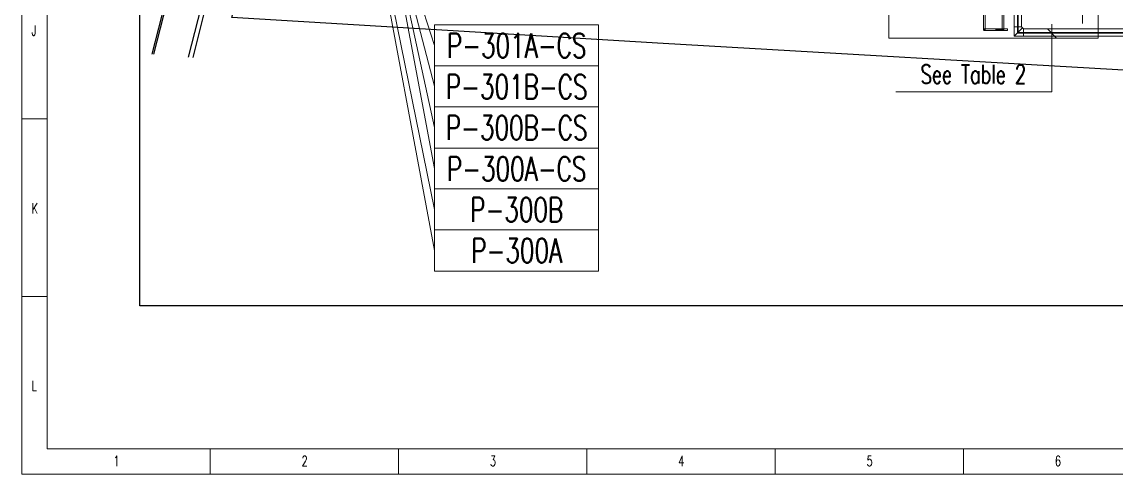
# Model space of a CAD drawing. Header units: inches. Extents: x -1128 to 651, y 96 to 845.
# Drawn here: x -1127.9 to -1022.3, y 636.4 to 680.1 of the extents above; entities that cross this region are included whole.
import ezdxf
from ezdxf.enums import TextEntityAlignment as Align

# ---------------------------------------------------------------- set-up
doc = ezdxf.new("R2010")
doc.units = ezdxf.units.IN
doc.header["$MEASUREMENT"] = 0
for name, color, linetype in [('Background Stuff', 253, 'Continuous'), ('Cable Trench', 2, 'Continuous'), ('EQUIPMENT LAYOUT-EMBED 1_DWG$0$DwgTemplate', 7, 'Continuous'), ('Layer 1', 7, 'Continuous')]:
    doc.layers.add(name, color=color, linetype=linetype)
doc.layers.add('Cables', color=7, linetype='Continuous', lineweight=0)
doc.layers.add('Layout', color=6, linetype='Continuous', lineweight=18)
doc.styles.add('HZTXT', font='txt_qlt.shx', dxfattribs={"width": 0.7, "bigfont": 'hztxt.shx'})
doc.styles.add('TEG BORDER', font='txt_qlt.shx', dxfattribs={"width": 0.7, "bigfont": 'hztxt.shx'})

# ---------------------------------------------------------------- blocks, each defined once
blk = doc.blocks.new('A$C55974CAD')
at = {"layer": 'EQUIPMENT LAYOUT-EMBED 1_DWG$0$DwgTemplate', "color": 7, "lineweight": 0}
for p, q in [((0, 22.4), (61, 22.4)), ((0, 0), (0, 22.4)), ((61, 0), (0, 0))]:
    blk.add_line(p, q, dxfattribs=at)
at = {"layer": 'EQUIPMENT LAYOUT-EMBED 1_DWG$0$DwgTemplate', "color": 1, "lineweight": 0}
for p, q in [((0.82, 12.28), (0.82, 12.27)), ((0.98, 12.28), (0.82, 12.28)), ((0.82, 12.27), (0.9, 12.27)), ((0.82, 12.2), (0.98, 12.2)), ((0.82, 12.2), (0.82, 9.7)), ((0.9, 12.13), (0.82, 12.13)), ((0.82, 12.13), (0.82, 12.12)), ((0.82, 12.12), (0.98, 12.12)), ((0.9, 12.12), (0.9, 12.28)), ((0.9, 12.28), (60.98, 12.28)), ((0.9, 12.28), (0.9, 12.28)), ((27.1, 12.28), (0.9, 12.28)), ((0.9, 12.27), (0.98, 12.27)), ((0.9, 12.13), (0.9, 12.27)), ((0.9, 12.27), (0.9, 12.13)), ((0.98, 12.13), (0.9, 12.13)), ((0.9, 12.12), (60.98, 12.12)), ((0.98, 12.27), (0.98, 12.28)), ((0.98, 12.2), (0.98, 9.7)), ((0.98, 12.12), (0.98, 12.13)), ((3.82, 12.12), (0.98, 12.12)), ((0.85, 10.95), (0.85, 10.94)), ((0.95, 10.95), (0.85, 10.95)), ((0.85, 10.15), (0.85, 10.95)), ((0.85, 10.95), (0.95, 10.95)), ((0.85, 10.94), (0.9, 10.94)), ((0.85, 10.86), (0.85, 10.85)), ((0.9, 10.86), (0.85, 10.86)), ((0.85, 10.85), (0.95, 10.85)), ((0.9, 10.86), (0.9, 10.94)), ((0.9, 10.94), (0.9, 10.86)), ((0.9, 10.94), (0.95, 10.94)), ((0.95, 10.86), (0.9, 10.86)), ((0.95, 10.94), (0.95, 10.95)), ((0.95, 10.15), (0.95, 10.95)), ((0.95, 10.85), (0.95, 10.86)), ((0.82, 10.28), (0.82, 10.27)), ((0.85, 10.28), (0.82, 10.28)), ((0.82, 10.27), (0.85, 10.27)), ((0.82, 10.13), (0.82, 10.12)), ((0.9, 10.13), (0.82, 10.13)), ((0.82, 10.12), (0.98, 10.12)), ((0.98, 9.7), (0.82, 9.7)), ((0.85, 10.25), (0.85, 10.24)), ((0.95, 10.25), (0.85, 10.25)), ((0.85, 10.24), (0.9, 10.24)), ((0.9, 10.16), (0.85, 10.16)), ((0.85, 10.16), (0.85, 10.15)), ((0.85, 10.15), (0.95, 10.15)), ((0.95, 10.15), (0.85, 10.15)), ((0.9, 10.24), (0.95, 10.24)), ((0.9, 10.24), (0.9, 10.16)), ((0.9, 10.16), (0.9, 10.24)), ((0.95, 10.16), (0.9, 10.16)), ((0.9, 10.15), (0.9, 10.13)), ((0.9, 10.13), (0.9, 10.15)), ((0.9, 10.12), (0.9, 10.15)), ((0.98, 10.13), (0.9, 10.13)), ((7.13, 10.12), (0.9, 10.12)), ((0.98, 10.28), (0.95, 10.28)), ((6.85, 10.28), (0.95, 10.28)), ((0.95, 10.27), (0.98, 10.27)), ((0.95, 10.24), (0.95, 10.25)), ((0.95, 10.15), (0.95, 10.16)), ((0.98, 10.27), (0.98, 10.28)), ((0.98, 10.12), (0.98, 10.13)), ((2.69, 1.7), (1.56, 1.7))]:
    blk.add_line(p, q, dxfattribs=at)
at = {"layer": 'EQUIPMENT LAYOUT-EMBED 1_DWG$0$DwgTemplate', "color": 9, "lineweight": 0}
blk.add_line((0.95, 10.2), (0.9, 10.2), dxfattribs=at)
blk = doc.blocks.new('TEG BORDER A2')
at = {"linetype": 'Continuous'}
for p, q in [((5, 415), (5, 5)), ((5, 5), (489, 5))]:
    blk.add_line(p, q, dxfattribs=at)
for p, q in [((0, 70), (5, 70)), ((0, 35), (5, 35)), ((37.12, 0), (37.12, 5)), ((74.25, 0), (74.25, 5)), ((111.38, 0), (111.38, 5)), ((148.5, 0), (148.5, 5)), ((185.63, 0), (185.63, 5))]:
    blk.add_line(p, q)
at = {"color": 5, "lineweight": 15}
blk.add_lwpolyline([(0, 420), (594, 420), (594, 0), (0, 0)], close=True, dxfattribs=at)
blk.add_lwpolyline([(5, 415), (589, 415), (589, 5), (5, 5)], close=True)
at = {"char_height": 2, "width": 2, "style": 'TEG BORDER'}
for s, insert, attachment_point in [('J', (1.91, 88.39), 1), ('K', (1.91, 53.39), 1), ('L', (1.91, 18.39), 1), ('1', (18.05, 1.59), 7), ('2', (55.17, 1.59), 7), ('3', (92.3, 1.59), 7), ('4', (129.42, 1.59), 7), ('5', (166.55, 1.59), 7), ('6', (203.67, 1.59), 7)]:
    blk.add_mtext(s, dxfattribs=dict(at, insert=insert, attachment_point=attachment_point))

msp = doc.modelspace()

# ---------------------------------------------------------------- linework, layer by layer
at = {"layer": 'Background Stuff'}
msp.add_line((-1111.39, 676.62), (-1104.23, 705.76), dxfattribs=at)
msp.add_lwpolyline([(-1116.56, 829.56), (-897.6, 829.56), (-897.6, 652.65), (-1116.56, 652.65)], close=True, dxfattribs=at)
for points in [[(-1080.97, 811.27), (-1101.32, 731.79), (-1115.4, 676.95)], [(-1080.97, 811.27), (-1101.08, 732.28), (-1107.95, 705.31), (-1115.22, 676.93)], [(-1077.68, 810.59), (-1097.96, 730.96), (-1111.89, 676.66)]]:
    msp.add_lwpolyline(points, dxfattribs=at)
at = {"layer": 'Background Stuff', "ltscale": 200}
msp.add_lwpolyline([(-913.18, 668.26), (-970.43, 672.12), (-970.42, 672.42), (-1066.03, 677.96), (-1107.67, 680.47), (-1099.4, 713.29), (-1094.57, 732.17), (-1094.21, 733.13), (-1093.81, 733.79), (-1093.32, 734.25), (-1093.09, 734.38), (-1088.7, 736.95), (-1081.84, 739.46), (-1082.05, 739.86), (-1077.72, 741.42)], dxfattribs=at)
at = {"layer": 'Cable Trench', "linetype": 'Continuous', "lineweight": 13}
for p, q in [((-1032.14, 680.75), (-1032.14, 678.67)), ((-1031.41, 679.58), (-1031.41, 680.93)), ((-1032.14, 679.58), (-1032.14, 678.67)), ((-1031.41, 679.58), (-1032.14, 679.58)), ((-1032.14, 679.58), (-1031.41, 679.58)), ((-1032.14, 679.58), (-1031.41, 679.58)), ((-1031.41, 679.58), (-1032.14, 679.58)), ((-1031.32, 679.48), (-1032.14, 678.67)), ((-1031.41, 679.58), (-1031.32, 679.48)), ((-1031.32, 679.48), (-1031.23, 679.39)), ((-1031.23, 679.39), (-1031.23, 678.67)), ((-1031.23, 678.67), (-1031.23, 679.39)), ((-1031.23, 678.67), (-1031.23, 679.39)), ((-1031.23, 679.39), (-1031.23, 678.67)), ((-1032.14, 678.67), (-1031.41, 678.67)), ((-1032.14, 678.67), (-1031.41, 678.67))]:
    msp.add_line(p, q, dxfattribs=at)
at = {"layer": 'Cable Trench', "color": 2, "linetype": 'Continuous', "lineweight": 15}
msp.add_lwpolyline([(-1031.23, 679.39), (-1029.84, 679.39), (-1004.61, 679.39)], dxfattribs=at)
at = {"layer": 'Cable Trench', "color": 2, "lineweight": 15}
msp.add_lwpolyline([(-1031.41, 678.67), (-1030.02, 678.67), (-1004.61, 678.67), (-1030.02, 678.67)], dxfattribs=at)
at = {"layer": 'Cables', "color": 0, "linetype": 'Continuous', "lineweight": 0}
msp.add_line((-1031.74, 679.06), (-1031.8, 679.06), dxfattribs=at)
at = {"layer": 'Cables', "color": 0, "lineweight": 0}
for p, q in [((-1031.71, 679.03), (-1004.61, 679.03)), ((-1031.71, 678.98), (-1004.61, 678.98))]:
    msp.add_line(p, q, dxfattribs=at)
for points in [[(-1031.8, 681.36), (-1031.8, 679.06)], [(-1031.74, 681.36), (-1031.74, 679.06)]]:
    msp.add_lwpolyline(points, dxfattribs=at)
at = {"layer": 'Cables', "color": 0, "linetype": 'Continuous', "lineweight": 0}
msp.add_lwpolyline([(-1031.8, 679.06), (-1031.8, 679.04), (-1031.74, 678.98), (-1031.71, 678.98), (-1031.74, 678.98), (-1031.8, 679.04)], close=True, dxfattribs=at)
msp.add_lwpolyline([(-1031.71, 679.03), (-1031.74, 679.06), (-1031.71, 679.03), (-1031.71, 678.98)], dxfattribs=at)
at = {"layer": 'Cables', "color": 0, "lineweight": 0}
msp.add_open_spline([(-1031.74, 679.06), (-1031.74, 679.06), (-1031.8, 679.06), (-1031.8, 679.06), (-1031.8, 679.06), (-1031.74, 679.06), (-1031.74, 679.06)], degree=3, knots=[0, 0, 0, 0, 1, 1, 1, 2, 2, 2, 2], dxfattribs=at)
msp.add_open_spline([(-1031.74, 679.06), (-1031.74, 679.06), (-1031.8, 679.06), (-1031.8, 679.06), (-1031.8, 679.06), (-1031.74, 679.06), (-1031.74, 679.06)], degree=3, knots=[0, 0, 0, 0, 1, 1, 1, 2, 2, 2, 2], dxfattribs=at)
at = {"layer": 'Layer 1', "color": 0, "lineweight": 0}
for points in [[(-1092.77, 691.31), (-1088.11, 669.87)], [(-1092.74, 691.65), (-1088.11, 673.84)], [(-1093.82, 690.09), (-1088.11, 661.94)], [(-1092.8, 690.97), (-1088.11, 665.92)], [(-1093.91, 689.23), (-1088.11, 657.99)]]:
    msp.add_lwpolyline(points, dxfattribs=at)
at = {"layer": 'Layer 1', "color": 0, "lineweight": 5}
for points in [[(-1092.69, 692.02), (-1088.11, 677.79)], [(-1088.11, 679.78), (-1072.27, 679.78), (-1072.27, 675.8), (-1088.11, 675.8), (-1088.11, 679.78)], [(-1028.49, 679.85), (-1028.49, 673.32), (-1043.54, 673.32)], [(-1028.04, 678.49), (-1028.92, 679.39)], [(-1088.11, 675.8), (-1072.27, 675.8), (-1072.27, 671.85), (-1088.11, 671.85), (-1088.11, 675.8)], [(-1088.11, 671.85), (-1072.27, 671.85), (-1072.27, 667.88), (-1088.11, 667.88), (-1088.11, 671.85)], [(-1088.11, 667.88), (-1072.27, 667.88), (-1072.27, 663.93), (-1088.11, 663.93), (-1088.11, 667.88)], [(-1088.11, 663.93), (-1072.27, 663.93), (-1072.27, 659.98), (-1088.11, 659.98), (-1088.11, 663.93)], [(-1088.11, 659.98), (-1072.27, 659.98), (-1072.27, 656.01), (-1088.11, 656.01), (-1088.11, 659.98)]]:
    msp.add_lwpolyline(points, dxfattribs=at)

# ---------------------------------------------------------------- block references
at = {"layer": 'Cables', "color": 0, "xscale": 0.4897326461023622, "yscale": 0.4897326461023622, "zscale": 0.4897326461023622}
msp.add_blockref('TEG BORDER A2', (-1127.94, 636.41), dxfattribs=at)
at = {"layer": 'Layout', "xscale": 0.9025, "yscale": 0.9025, "zscale": 0.9025, "rotation": 90}
msp.add_blockref('A$C55974CAD', (-1024, 678.49), dxfattribs=at)

# ---------------------------------------------------------------- texts
at = {"color": 0, "lineweight": 9, "style": 'HZTXT', "width": 0.7}
for s, p in [('P-301A-CS', (-1080.16, 676.6)), ('P-301B-CS', (-1080.16, 672.63)), ('P-300B-CS', (-1080.16, 668.68)), ('P-300A-CS', (-1080.16, 664.7)), ('P-300B', (-1080.16, 660.76)), ('P-300A', (-1080.16, 656.81))]:
    msp.add_text(s, height=2.339, dxfattribs=at).set_placement(p, align=Align.CENTER)
at = {"color": 0, "style": 'HZTXT', "width": 0.7}
msp.add_text('See Table 2', height=1.805, dxfattribs=at).set_placement((-1036.07, 674.1), align=Align.CENTER)

doc.saveas('drawing.dxf')
